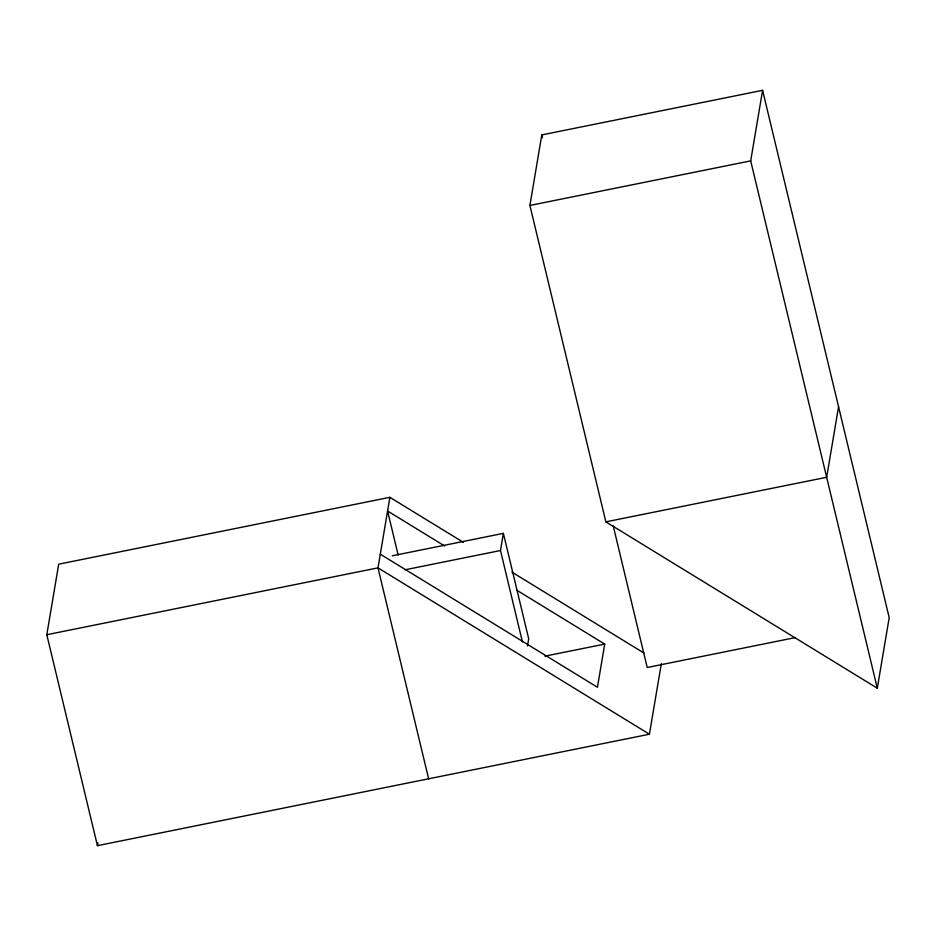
<?xml version="1.0" encoding="UTF-8"?>
<svg xmlns="http://www.w3.org/2000/svg" width="936" height="936" viewBox="0 0 936 936"><rect width="100%" height="100%" fill="white"/><g stroke="black" fill="none" stroke-linecap="round" stroke-linejoin="round"><path stroke-width="1.4" d="M661.331 663.683L649.42 734.222L97.438 845.664L46.8 634.725L58.699 564.186L389.891 497.32L463.355 542.342M97.438 845.664L97.929 842.786M389.891 497.32L377.992 567.86L428.63 778.799M529.905 205.452L541.804 134.913L762.594 90.336L889.2 617.666L877.301 688.206L605.861 521.855L529.905 205.452L750.695 160.875L762.594 90.336M522.428 641.932L500.491 550.52L503.381 533.368L392.278 555.797M527.495 645.98L528.7 638.832L503.381 533.368M516.625 590.101L604.726 644.097L597.449 687.258L380.297 554.182M838.562 406.739L826.663 477.278L605.861 521.855M46.8 634.725L377.992 567.86L649.42 734.222M405.042 569.79L500.491 550.52M544.904 656.171L604.726 644.097M795.366 637.591L647.221 667.497L613.255 526.02M511.91 572.107L643.898 653M444.659 545.992L387.586 511.009L398.139 554.966M750.695 160.875L877.301 688.206M541.804 134.913L542.482 137.756"/></g></svg>
